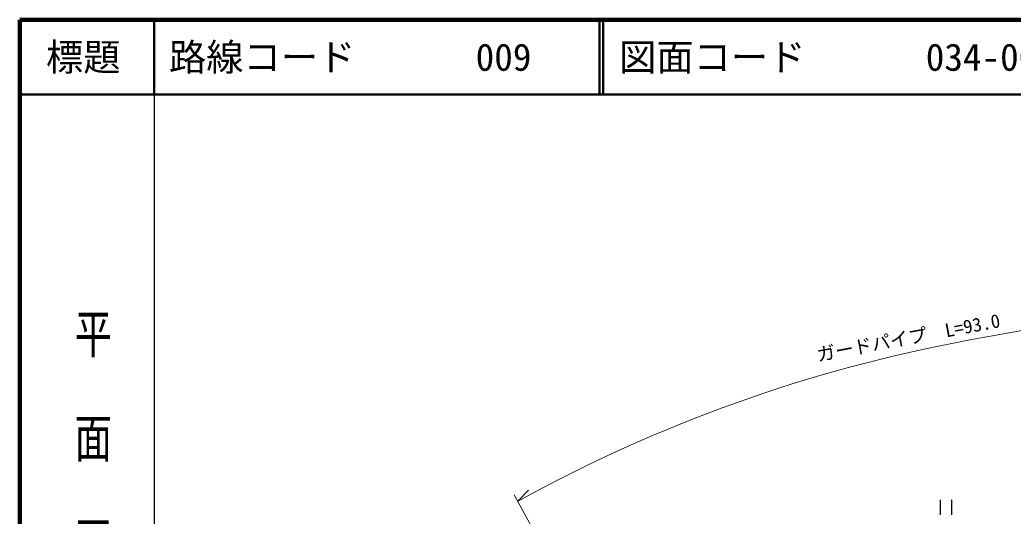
# Model space of a CAD drawing. Units: millimetres at full size, sheet at 1:1000; details may follow other scales. Extents: x 40000 to 680000, y 20000 to 380000.
# Drawn here: x 40000 to 173242, y 313416 to 380000 of the extents above; entities that cross this region are included whole.
import ezdxf
from ezdxf.enums import TextEntityAlignment as Align

# ---------------------------------------------------------------- set-up
doc = ezdxf.new("R2010")
doc.units = ezdxf.units.MM
doc.header["$LTSCALE"] = 1000
for name, color, linetype, lineweight in [('M-BGD', 7, 'Continuous', 25), ('M-STR-HTXT', 7, 'Continuous', 13), ('M-TTL', 2, 'Continuous', 140), ('M-TTL-BAND', 7, 'Continuous', 25), ('M-TTL-LINE', 7, 'Continuous', 50)]:
    doc.layers.add(name, color=color, linetype=linetype, lineweight=lineweight)
doc.layers.add('M-TTL-TXT', color=7, linetype='Continuous')
doc.styles.add('@ＭＳ ゴシック', font='')
doc.styles.add('ＭＳ ゴシック', font='')
doc.styles.get('@ＭＳ ゴシック').set_extended_font_data('@MS Gothic')
doc.styles.get('ＭＳ ゴシック').set_extended_font_data('MS Gothic')

msp = doc.modelspace()

# ---------------------------------------------------------------- linework, layer by layer
at = {"layer": 'M-BGD'}
for p, q in [((163471, 315611), (163471, 313611)), ((164971, 315611), (164971, 313611))]:
    msp.add_line(p, q, dxfattribs=at)
at = {"layer": 'M-STR-HTXT'}
for p, q in [((204389, 343857), (167208, 337003)), ((106286, 316264), (111604, 306635)), ((106769, 315388), (108230, 316880))]:
    msp.add_line(p, q, dxfattribs=at)
msp.add_arc((203464, 140317), 200000, 100.44437, 118.91269, dxfattribs=at)
msp.add_arc((203464, 140317), 200000, 100.44437, 118.91269, dxfattribs=at)
at = {"layer": 'M-TTL'}
for p, q in [((40000, 380000), (40000, 20000)), ((680000, 380000), (40000, 380000))]:
    msp.add_line(p, q, dxfattribs=at)
at = {"layer": 'M-TTL-BAND'}
msp.add_line((58000, 370000), (58000, 20000), dxfattribs=at)
at = {"layer": 'M-TTL-LINE'}
for p, q in [((58000, 380000), (58000, 370000)), ((117750, 380000), (117750, 370000)), ((118250, 380000), (118250, 370000)), ((40000, 370000), (680000, 370000))]:
    msp.add_line(p, q, dxfattribs=at)

# ---------------------------------------------------------------- texts
at = {"layer": 'M-STR-HTXT', "style": 'ＭＳ ゴシック'}
msp.add_text('ガードパイプ\u3000L=93.0', height=1833, rotation=10.688, dxfattribs=at).set_placement((159459, 335928), align=Align.BOTTOM_CENTER)
at = {"layer": 'M-TTL-BAND', "style": '@ＭＳ ゴシック', "width": 1.4}
msp.add_text('平  面  図', height=3666, rotation=270, dxfattribs=at).set_placement((49777, 306475), align=Align.MIDDLE_RIGHT)
at = {"layer": 'M-TTL-TXT', "style": 'ＭＳ ゴシック'}
msp.add_text('標題', height=3666, dxfattribs=at).set_placement((48500, 375000), align=Align.MIDDLE_CENTER)
for s, p in [('路線コード', (60000, 375000)), ('図面コード', (120380, 375000)), ('009', (101142, 375000)), ('034-00', (161521, 375000))]:
    msp.add_text(s, height=3666, dxfattribs=at).set_placement(p, align=Align.MIDDLE_LEFT)

doc.saveas('drawing.dxf')
